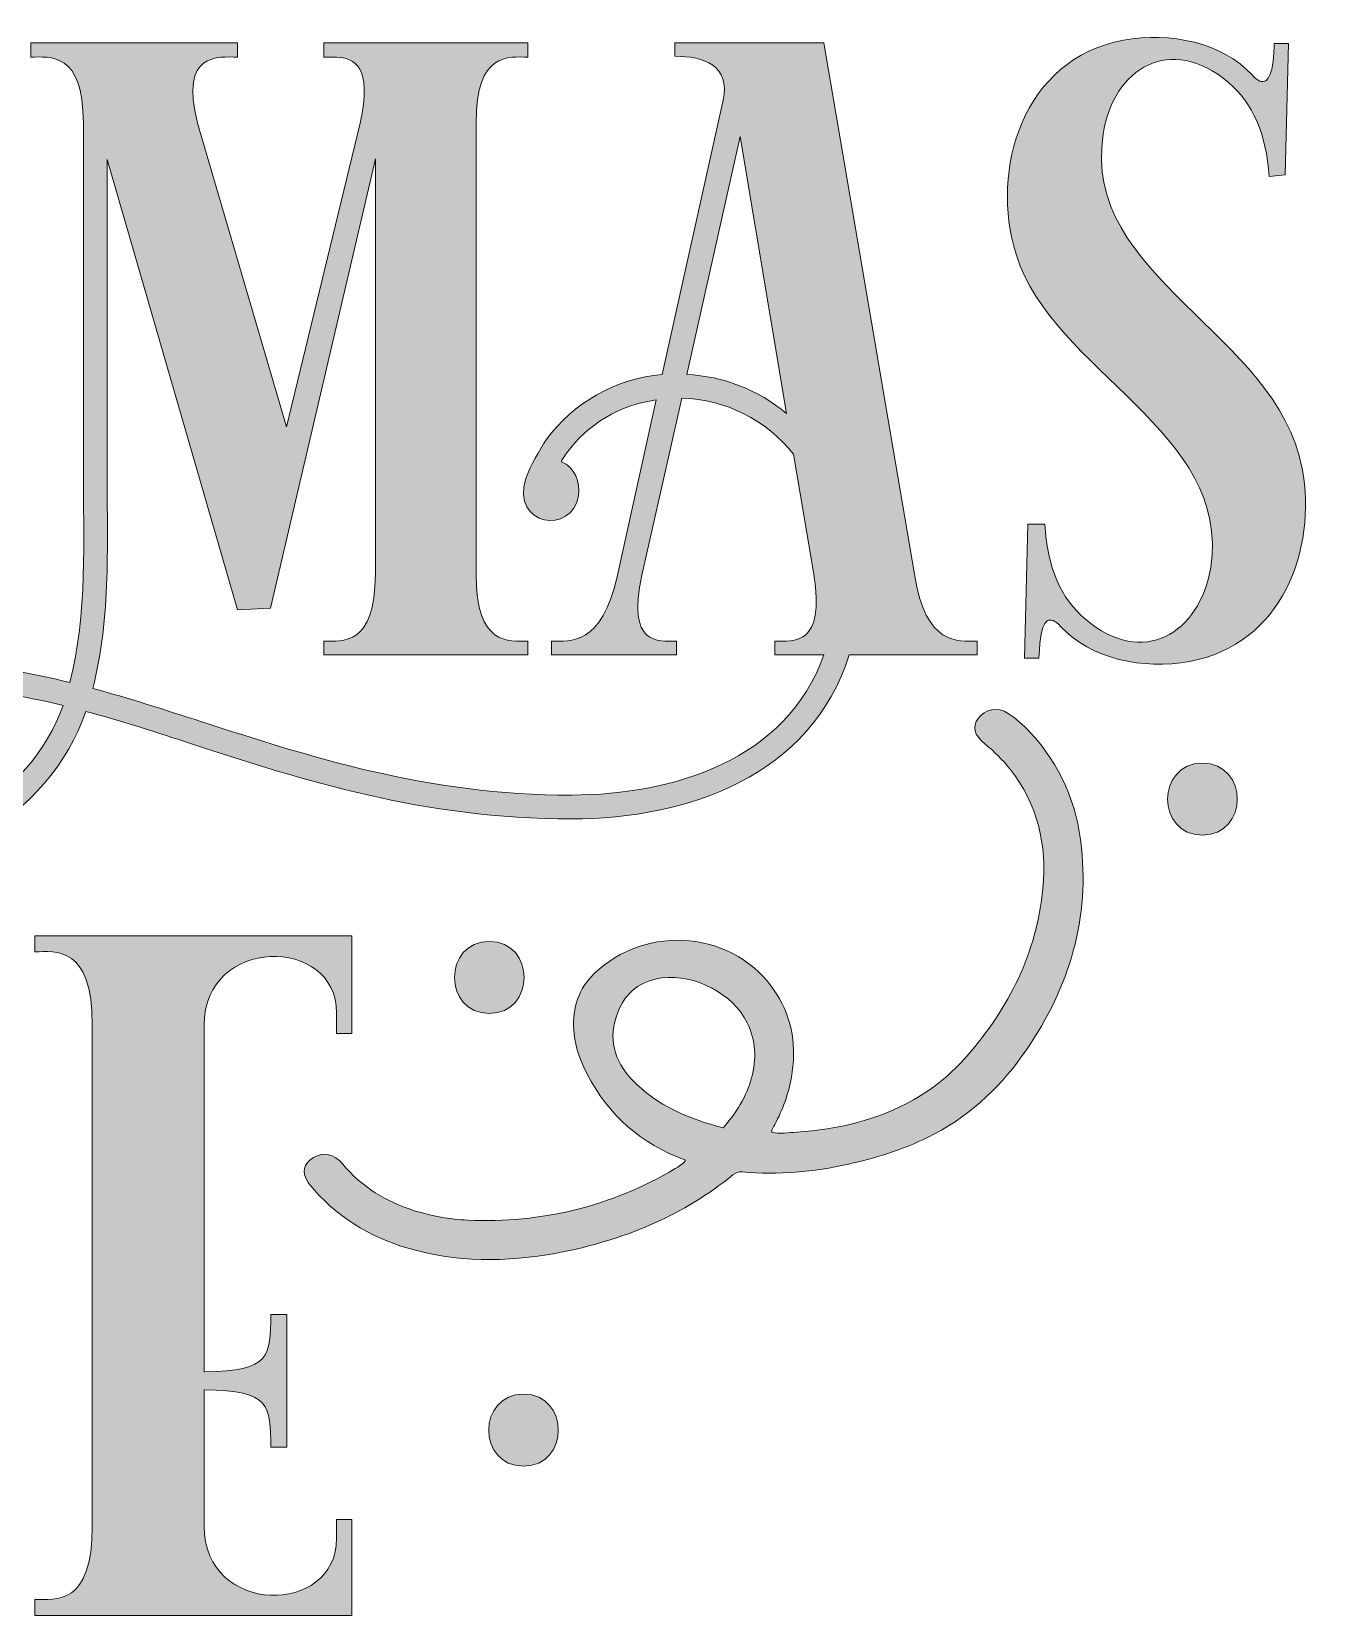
# Model space of a CAD drawing. Header units: inches. Extents: x 103 to 975, y -1020 to -60.
# Drawn here: x 647.7 to 975.4, y -850.1 to -446.2 of the extents above; entities that cross this region are included whole.
import ezdxf

# ---------------------------------------------------------------- set-up
doc = ezdxf.new("R2010")
doc.units = ezdxf.units.IN
doc.header["$MEASUREMENT"] = 0
doc.layers.add('Layer 1', color=7, linetype='Continuous')

# ---------------------------------------------------------------- blocks, each defined once
blk = doc.blocks.new('block 2')
at = {"layer": 'Layer 1', "true_color": 0x71020c}
h = blk.add_hatch(color=16, dxfattribs=at)
h.dxf.hatch_style = 2
edge = h.paths.add_edge_path()
edge.add_spline(control_points=[(971.49, -557.51), (965.02, -522.78), (914.97, -508.76), (920.79, -472.3), (923.38, -455.47), (938.05, -446.63), (952.72, -459.14), (958.76, -464.32), (962.43, -472.08), (963.08, -483.09), (963.08, -483.09), (967.18, -482.65), (967.18, -482.65), (967.18, -482.65), (968.04, -449.22), (968.04, -449.22), (968.04, -449.22), (964.37, -449.22), (964.37, -449.22), (964.37, -451.37), (964.15, -457.42), (962.21, -458.71), (961.35, -459.14), (960.27, -458.93), (958.76, -457.2), (951.21, -449), (937.84, -446.2), (925.97, -448.35), (900.3, -453.1), (891.89, -481.36), (898.57, -502.93), (908.07, -533.14), (953.58, -548.02), (948.19, -582.75), (945.39, -599.58), (930.93, -608.42), (916.26, -595.91), (910.01, -590.73), (906.55, -582.75), (905.91, -571.75), (905.91, -571.75), (901.6, -571.75), (901.6, -571.75), (901.6, -571.75), (900.73, -605.83), (900.73, -605.83), (900.73, -605.83), (904.4, -605.83), (904.4, -605.83), (904.61, -603.68), (904.61, -597.64), (906.55, -596.34), (907.42, -595.91), (908.5, -596.13), (910.01, -597.85), (917.56, -606.05), (930.93, -608.86), (942.8, -606.7), (966.31, -602.38), (975.37, -578.22), (971.49, -557.51)], knot_values=[0, 0, 0, 0, 1, 1, 1, 2, 2, 2, 3, 3, 3, 4, 4, 4, 5, 5, 5, 6, 6, 6, 7, 7, 7, 8, 8, 8, 9, 9, 9, 10, 10, 10, 11, 11, 11, 12, 12, 12, 13, 13, 13, 14, 14, 14, 15, 15, 15, 16, 16, 16, 17, 17, 17, 18, 18, 18, 19, 19, 19, 20, 20, 20, 20], degree=3, periodic=1)
h = blk.add_hatch(color=16, dxfattribs=at)
h.dxf.hatch_style = 2
edge = h.paths.add_edge_path()
edge.add_spline(control_points=[(688.88, -627.84), (716.71, -636.9), (747.34, -646.82), (785.31, -646.82), (815.08, -646.82), (846.36, -635.82), (856.07, -604.97), (856.07, -604.97), (888.64, -604.97), (888.64, -604.97), (888.64, -604.97), (888.64, -601.52), (888.64, -601.52), (883.89, -601.52), (875.48, -602.81), (872.68, -584.48), (872.68, -584.48), (849.59, -449), (849.59, -449), (836.87, -449), (824.35, -449), (811.63, -449), (811.63, -449), (811.63, -452.45), (811.63, -452.45), (818.96, -452.45), (825.86, -454.83), (823.92, -463.67), (823.92, -463.67), (808.39, -533.57), (808.39, -533.57), (796.53, -534.64), (785.74, -540.68), (778.84, -550.18), (777.11, -552.98), (774.74, -556.65), (773.66, -560.1), (769.78, -572.18), (785.52, -574.55), (787.03, -564.41), (787.46, -560.96), (786.17, -557.3), (782.72, -555.79), (782.72, -555.36), (783.37, -554.49), (784.01, -553.63), (789.41, -546.08), (797.6, -541.33), (806.88, -540.04), (806.88, -540.04), (796.96, -584.69), (796.96, -584.69), (793.07, -602.81), (784.88, -601.52), (780.13, -601.52), (780.13, -601.52), (780.13, -604.97), (780.13, -604.97), (790.7, -604.97), (801.49, -604.97), (812.06, -604.97), (812.06, -604.97), (812.06, -601.52), (812.06, -601.52), (807.31, -601.52), (799.33, -602.81), (803.21, -584.69), (803.21, -584.69), (813.35, -539.61), (813.35, -539.61), (824.57, -539.82), (834.92, -545.22), (841.83, -553.85), (841.83, -553.85), (847, -584.48), (847, -584.48), (850.03, -602.81), (841.83, -601.52), (837.08, -601.52), (837.08, -601.52), (837.08, -604.97), (837.08, -604.97), (837.08, -604.97), (849.59, -604.97), (849.59, -604.97), (840.1, -631.94), (811.41, -640.57), (785.31, -640.78), (748.42, -640.78), (718.22, -630.86), (690.82, -622.01), (681.33, -618.99), (672.27, -615.97), (663.21, -613.6), (667.95, -595.69), (666.87, -575.42), (666.87, -557.08), (666.87, -557.08), (666.87, -478.77), (666.87, -478.77), (666.87, -478.77), (700.1, -593.54), (700.1, -593.54), (700.1, -593.54), (708.51, -593.11), (708.51, -593.11), (708.51, -593.11), (735.26, -478.56), (735.26, -478.56), (735.26, -478.56), (735.26, -584.48), (735.26, -584.48), (735.26, -602.81), (726.85, -601.52), (722.1, -601.52), (722.1, -601.52), (722.1, -604.97), (722.1, -604.97), (739.36, -604.97), (756.83, -604.97), (774.09, -604.97), (774.09, -604.97), (774.09, -601.52), (774.09, -601.52), (769.34, -601.52), (760.93, -602.81), (760.93, -584.48), (760.93, -546.29), (760.93, -507.89), (760.93, -469.5), (760.93, -451.16), (769.34, -452.67), (774.09, -452.67), (774.09, -452.67), (774.09, -449), (774.09, -449), (756.83, -449), (739.36, -449), (722.1, -449), (722.1, -449), (722.1, -452.67), (722.1, -452.67), (723.18, -452.67), (724.26, -452.67), (725.34, -452.67), (729.87, -452.89), (734.61, -455.04), (731.38, -469.5), (731.38, -469.5), (712.61, -546.94), (712.61, -546.94), (712.61, -546.94), (689.96, -469.5), (689.96, -469.5), (685.21, -451.16), (695.35, -452.67), (700.1, -452.67), (700.1, -452.67), (700.1, -449), (700.1, -449), (682.62, -449), (665.15, -449), (647.46, -449), (647.46, -449), (647.46, -452.67), (647.46, -452.67), (652.21, -452.67), (660.84, -451.16), (660.84, -469.5), (660.84, -469.5), (660.84, -557.51), (660.84, -557.51), (660.84, -575.42), (661.91, -594.62), (657.38, -612.09), (637.75, -607.13), (605.82, -602.17), (587.27, -613.82), (569.15, -625.03), (574.33, -646.18), (593.1, -653.94), (621.14, -665.37), (652.21, -646.39), (661.48, -619.43), (670.54, -621.8), (679.6, -624.82), (688.88, -627.84)], knot_values=[0, 0, 0, 0, 1, 1, 1, 2, 2, 2, 3, 3, 3, 4, 4, 4, 5, 5, 5, 6, 6, 6, 7, 7, 7, 8, 8, 8, 9, 9, 9, 10, 10, 10, 11, 11, 11, 12, 12, 12, 13, 13, 13, 14, 14, 14, 15, 15, 15, 16, 16, 16, 17, 17, 17, 18, 18, 18, 19, 19, 19, 20, 20, 20, 21, 21, 21, 22, 22, 22, 23, 23, 23, 24, 24, 24, 25, 25, 25, 26, 26, 26, 27, 27, 27, 28, 28, 28, 29, 29, 29, 30, 30, 30, 31, 31, 31, 32, 32, 32, 33, 33, 33, 34, 34, 34, 35, 35, 35, 36, 36, 36, 37, 37, 37, 38, 38, 38, 39, 39, 39, 40, 40, 40, 41, 41, 41, 42, 42, 42, 43, 43, 43, 44, 44, 44, 45, 45, 45, 46, 46, 46, 47, 47, 47, 48, 48, 48, 49, 49, 49, 50, 50, 50, 51, 51, 51, 52, 52, 52, 53, 53, 53, 54, 54, 54, 55, 55, 55, 56, 56, 56, 57, 57, 57, 58, 58, 58, 59, 59, 59, 60, 60, 60, 61, 61, 61, 62, 62, 62, 62], degree=3, periodic=1)
edge = h.paths.add_edge_path()
edge.add_spline(control_points=[(814.65, -533.57), (814.65, -533.57), (828.24, -472.95), (828.24, -472.95), (828.24, -472.95), (840.1, -543.49), (840.1, -543.49), (832.77, -537.45), (823.92, -534), (814.65, -533.57)], knot_values=[0, 0, 0, 0, 1, 1, 1, 2, 2, 2, 3, 3, 3, 3], degree=3, periodic=1)
edge = h.paths.add_edge_path()
edge.add_spline(control_points=[(595.47, -648.33), (581.23, -642.51), (576.49, -627.62), (590.51, -618.78), (607.34, -608.42), (637.75, -613.6), (655.66, -617.91), (647.46, -641.21), (620.06, -658.47), (595.47, -648.33)], knot_values=[0, 0, 0, 0, 1, 1, 1, 2, 2, 2, 3, 3, 3, 3], degree=3, periodic=1)
h = blk.add_hatch(color=16, dxfattribs=at)
h.dxf.hatch_style = 2
edge = h.paths.add_edge_path()
edge.add_spline(control_points=[(902.13, -624.69), (900.46, -622.89), (898.61, -621.29), (896.57, -619.94), (893.98, -618.21), (890.66, -618.81), (888.94, -621.22), (887.35, -623.44), (887.84, -625.38), (890.63, -627.68), (892.99, -629.63), (895.18, -631.75), (897.08, -634.17), (904.09, -643.13), (906.48, -653.43), (905.42, -664.56), (903.84, -681.02), (896.77, -695), (886.09, -707.24), (882.17, -711.73), (877.66, -715.49), (872.47, -718.41), (863.22, -723.61), (853.17, -725.93), (842.7, -726.66), (840.57, -726.8), (838.43, -727.1), (836.3, -726.74), (836.23, -725.84), (836.76, -725.32), (837.08, -724.73), (839.1, -720.93), (840.59, -716.93), (841.33, -712.66), (842.64, -705.14), (841.68, -697.97), (837.54, -691.44), (827.06, -674.93), (804.24, -673.57), (791.08, -686.24), (787.08, -690.08), (785.49, -694.97), (785.85, -700.52), (786.06, -703.8), (786.91, -706.94), (788.29, -709.89), (793.35, -720.64), (801.17, -728.5), (812.18, -732.95), (812.82, -733.21), (813.46, -733.46), (814.35, -733.82), (813.5, -734.96), (812.57, -735.43), (811.69, -735.95), (795.37, -745.63), (777.71, -749.92), (758.8, -749.08), (754.2, -748.87), (749.68, -748.06), (745.26, -746.68), (738.05, -744.43), (731.81, -740.67), (726.91, -734.75), (724.79, -732.19), (722, -731.65), (719.5, -733.11), (716.88, -734.64), (716.38, -737.01), (718.16, -739.51), (718.61, -740.15), (719.12, -740.75), (719.64, -741.34), (726.64, -749.27), (735.42, -754.15), (745.48, -756.77), (758.26, -760.09), (771.08, -759.67), (783.85, -757.02), (799.48, -753.79), (813.9, -747.74), (826.42, -737.54), (827.14, -736.95), (827.85, -736.7), (828.78, -736.79), (837.92, -737.66), (846.94, -736.79), (855.85, -734.81), (862.8, -733.26), (869.58, -731.17), (876, -728.04), (885.86, -723.22), (893.82, -716.06), (900.18, -707.14), (911.44, -691.35), (917.3, -673.86), (915.27, -654.16), (914.12, -642.95), (909.85, -633), (902.13, -624.69)], knot_values=[0, 0, 0, 0, 1, 1, 1, 2, 2, 2, 3, 3, 3, 4, 4, 4, 5, 5, 5, 6, 6, 6, 7, 7, 7, 8, 8, 8, 9, 9, 9, 10, 10, 10, 11, 11, 11, 12, 12, 12, 13, 13, 13, 14, 14, 14, 15, 15, 15, 16, 16, 16, 17, 17, 17, 18, 18, 18, 19, 19, 19, 20, 20, 20, 21, 21, 21, 22, 22, 22, 23, 23, 23, 24, 24, 24, 25, 25, 25, 26, 26, 26, 27, 27, 27, 28, 28, 28, 29, 29, 29, 30, 30, 30, 31, 31, 31, 32, 32, 32, 33, 33, 33, 33], degree=3, periodic=1)
edge = h.paths.add_edge_path()
edge.add_spline(control_points=[(831.15, -712.85), (829.86, -717.67), (827.25, -721.74), (823.89, -725.58), (815.24, -723.27), (807.09, -719.99), (800.74, -713.3), (796.1, -708.4), (794.49, -702.68), (797.05, -696.16), (799.08, -691.01), (802.81, -688.06), (808.3, -687.37), (816.69, -686.31), (826.4, -691.34), (830.04, -698.79), (832.26, -703.31), (832.45, -708.05), (831.15, -712.85)], knot_values=[0, 0, 0, 0, 1, 1, 1, 2, 2, 2, 3, 3, 3, 4, 4, 4, 5, 5, 5, 6, 6, 6, 6], degree=3, periodic=1)
h = blk.add_hatch(color=16, dxfattribs=at)
h.dxf.hatch_style = 2
edge = h.paths.add_edge_path()
edge.add_spline(control_points=[(946.09, -632.61), (934.28, -632.61), (934.26, -650.96), (946.09, -650.96), (957.9, -650.96), (957.92, -632.61), (946.09, -632.61)], knot_values=[0, 0, 0, 0, 1, 1, 1, 2, 2, 2, 2], degree=3, periodic=1)
h = blk.add_hatch(color=16, dxfattribs=at)
h.dxf.hatch_style = 2
edge = h.paths.add_edge_path()
edge.add_spline(control_points=[(725.4, -830.17), (725.4, -850.06), (691.63, -850.06), (691.63, -827.06), (691.63, -827.06), (691.63, -792.32), (691.63, -792.32), (708.87, -792.56), (708.39, -796.39), (708.64, -806.93), (708.64, -806.93), (712.71, -806.93), (712.71, -806.93), (712.71, -795.67), (712.71, -784.41), (712.71, -773.15), (712.71, -773.15), (708.64, -773.15), (708.64, -773.15), (708.39, -783.69), (708.87, -787.53), (691.63, -787.77), (691.63, -787.77), (691.63, -699.37), (691.63, -699.37), (691.63, -676.6), (725.4, -676.6), (725.4, -696.25), (725.4, -699.37), (725.4, -701.04), (725.4, -701.52), (725.4, -701.52), (729.24, -701.52), (729.24, -701.52), (729.24, -701.52), (729.24, -676.6), (729.24, -676.6), (729.24, -676.6), (648.5, -676.6), (648.5, -676.6), (648.5, -676.6), (648.5, -680.68), (648.5, -680.68), (653.77, -680.68), (663.12, -679), (663.12, -699.37), (663.12, -742.01), (663.12, -784.41), (663.12, -827.06), (663.12, -847.42), (653.77, -845.74), (648.5, -845.74), (648.5, -845.74), (648.5, -849.81), (648.5, -849.81), (648.5, -849.81), (729.24, -849.81), (729.24, -849.81), (729.24, -849.81), (729.24, -825.38), (729.24, -825.38), (729.24, -825.38), (725.4, -825.38), (725.4, -825.38), (725.4, -825.38), (725.4, -830.17), (725.4, -830.17)], knot_values=[0, 0, 0, 0, 1, 1, 1, 2, 2, 2, 3, 3, 3, 4, 4, 4, 5, 5, 5, 6, 6, 6, 7, 7, 7, 8, 8, 8, 9, 9, 9, 10, 10, 10, 11, 11, 11, 12, 12, 12, 13, 13, 13, 14, 14, 14, 15, 15, 15, 16, 16, 16, 17, 17, 17, 18, 18, 18, 19, 19, 19, 20, 20, 20, 21, 21, 21, 22, 22, 22, 22], degree=3, periodic=1)
h = blk.add_hatch(color=16, dxfattribs=at)
h.dxf.hatch_style = 2
edge = h.paths.add_edge_path()
edge.add_spline(control_points=[(764.3, -696.41), (776.11, -696.41), (776.13, -678.05), (764.3, -678.05), (752.49, -678.05), (752.47, -696.41), (764.3, -696.41)], knot_values=[0, 0, 0, 0, 1, 1, 1, 2, 2, 2, 2], degree=3, periodic=1)
h = blk.add_hatch(color=16, dxfattribs=at)
h.dxf.hatch_style = 2
edge = h.paths.add_edge_path()
edge.add_spline(control_points=[(773.04, -793.42), (761.23, -793.42), (761.21, -811.78), (773.04, -811.78), (784.85, -811.78), (784.87, -793.42), (773.04, -793.42)], knot_values=[0, 0, 0, 0, 1, 1, 1, 2, 2, 2, 2], degree=3, periodic=1)
at = {"layer": 'Layer 1', "lineweight": 0}
for points, knots in [([(971.49, -557.51), (965.02, -522.78), (914.97, -508.76), (920.79, -472.3), (923.38, -455.47), (938.05, -446.63), (952.72, -459.14), (958.76, -464.32), (962.43, -472.08), (963.08, -483.09), (963.08, -483.09), (967.18, -482.65), (967.18, -482.65), (967.18, -482.65), (968.04, -449.22), (968.04, -449.22), (968.04, -449.22), (964.37, -449.22), (964.37, -449.22), (964.37, -451.37), (964.15, -457.42), (962.21, -458.71), (961.35, -459.14), (960.27, -458.93), (958.76, -457.2), (951.21, -449), (937.84, -446.2), (925.97, -448.35), (900.3, -453.1), (891.89, -481.36), (898.57, -502.93), (908.07, -533.14), (953.58, -548.02), (948.19, -582.75), (945.39, -599.58), (930.93, -608.42), (916.26, -595.91), (910.01, -590.73), (906.55, -582.75), (905.91, -571.75), (905.91, -571.75), (901.6, -571.75), (901.6, -571.75), (901.6, -571.75), (900.73, -605.83), (900.73, -605.83), (900.73, -605.83), (904.4, -605.83), (904.4, -605.83), (904.61, -603.68), (904.61, -597.64), (906.55, -596.34), (907.42, -595.91), (908.5, -596.13), (910.01, -597.85), (917.56, -606.05), (930.93, -608.86), (942.8, -606.7), (966.31, -602.38), (975.37, -578.22), (971.49, -557.51)], [0, 0, 0, 0, 1, 1, 1, 2, 2, 2, 3, 3, 3, 4, 4, 4, 5, 5, 5, 6, 6, 6, 7, 7, 7, 8, 8, 8, 9, 9, 9, 10, 10, 10, 11, 11, 11, 12, 12, 12, 13, 13, 13, 14, 14, 14, 15, 15, 15, 16, 16, 16, 17, 17, 17, 18, 18, 18, 19, 19, 19, 20, 20, 20, 20]), ([(688.88, -627.84), (716.71, -636.9), (747.34, -646.82), (785.31, -646.82), (815.08, -646.82), (846.36, -635.82), (856.07, -604.97), (856.07, -604.97), (888.64, -604.97), (888.64, -604.97), (888.64, -604.97), (888.64, -601.52), (888.64, -601.52), (883.89, -601.52), (875.48, -602.81), (872.68, -584.48), (872.68, -584.48), (849.59, -449), (849.59, -449), (836.87, -449), (824.35, -449), (811.63, -449), (811.63, -449), (811.63, -452.45), (811.63, -452.45), (818.96, -452.45), (825.86, -454.83), (823.92, -463.67), (823.92, -463.67), (808.39, -533.57), (808.39, -533.57), (796.53, -534.64), (785.74, -540.68), (778.84, -550.18), (777.11, -552.98), (774.74, -556.65), (773.66, -560.1), (769.78, -572.18), (785.52, -574.55), (787.03, -564.41), (787.46, -560.96), (786.17, -557.3), (782.72, -555.79), (782.72, -555.36), (783.37, -554.49), (784.01, -553.63), (789.41, -546.08), (797.6, -541.33), (806.88, -540.04), (806.88, -540.04), (796.96, -584.69), (796.96, -584.69), (793.07, -602.81), (784.88, -601.52), (780.13, -601.52), (780.13, -601.52), (780.13, -604.97), (780.13, -604.97), (790.7, -604.97), (801.49, -604.97), (812.06, -604.97), (812.06, -604.97), (812.06, -601.52), (812.06, -601.52), (807.31, -601.52), (799.33, -602.81), (803.21, -584.69), (803.21, -584.69), (813.35, -539.61), (813.35, -539.61), (824.57, -539.82), (834.92, -545.22), (841.83, -553.85), (841.83, -553.85), (847, -584.48), (847, -584.48), (850.03, -602.81), (841.83, -601.52), (837.08, -601.52), (837.08, -601.52), (837.08, -604.97), (837.08, -604.97), (837.08, -604.97), (849.59, -604.97), (849.59, -604.97), (840.1, -631.94), (811.41, -640.57), (785.31, -640.78), (748.42, -640.78), (718.22, -630.86), (690.82, -622.01), (681.33, -618.99), (672.27, -615.97), (663.21, -613.6), (667.95, -595.69), (666.87, -575.42), (666.87, -557.08), (666.87, -557.08), (666.87, -478.77), (666.87, -478.77), (666.87, -478.77), (700.1, -593.54), (700.1, -593.54), (700.1, -593.54), (708.51, -593.11), (708.51, -593.11), (708.51, -593.11), (735.26, -478.56), (735.26, -478.56), (735.26, -478.56), (735.26, -584.48), (735.26, -584.48), (735.26, -602.81), (726.85, -601.52), (722.1, -601.52), (722.1, -601.52), (722.1, -604.97), (722.1, -604.97), (739.36, -604.97), (756.83, -604.97), (774.09, -604.97), (774.09, -604.97), (774.09, -601.52), (774.09, -601.52), (769.34, -601.52), (760.93, -602.81), (760.93, -584.48), (760.93, -546.29), (760.93, -507.89), (760.93, -469.5), (760.93, -451.16), (769.34, -452.67), (774.09, -452.67), (774.09, -452.67), (774.09, -449), (774.09, -449), (756.83, -449), (739.36, -449), (722.1, -449), (722.1, -449), (722.1, -452.67), (722.1, -452.67), (723.18, -452.67), (724.26, -452.67), (725.34, -452.67), (729.87, -452.89), (734.61, -455.04), (731.38, -469.5), (731.38, -469.5), (712.61, -546.94), (712.61, -546.94), (712.61, -546.94), (689.96, -469.5), (689.96, -469.5), (685.21, -451.16), (695.35, -452.67), (700.1, -452.67), (700.1, -452.67), (700.1, -449), (700.1, -449), (682.62, -449), (665.15, -449), (647.46, -449), (647.46, -449), (647.46, -452.67), (647.46, -452.67), (652.21, -452.67), (660.84, -451.16), (660.84, -469.5), (660.84, -469.5), (660.84, -557.51), (660.84, -557.51), (660.84, -575.42), (661.91, -594.62), (657.38, -612.09), (637.75, -607.13), (605.82, -602.17), (587.27, -613.82), (569.15, -625.03), (574.33, -646.18), (593.1, -653.94), (621.14, -665.37), (652.21, -646.39), (661.48, -619.43), (670.54, -621.8), (679.6, -624.82), (688.88, -627.84)], [0, 0, 0, 0, 1, 1, 1, 2, 2, 2, 3, 3, 3, 4, 4, 4, 5, 5, 5, 6, 6, 6, 7, 7, 7, 8, 8, 8, 9, 9, 9, 10, 10, 10, 11, 11, 11, 12, 12, 12, 13, 13, 13, 14, 14, 14, 15, 15, 15, 16, 16, 16, 17, 17, 17, 18, 18, 18, 19, 19, 19, 20, 20, 20, 21, 21, 21, 22, 22, 22, 23, 23, 23, 24, 24, 24, 25, 25, 25, 26, 26, 26, 27, 27, 27, 28, 28, 28, 29, 29, 29, 30, 30, 30, 31, 31, 31, 32, 32, 32, 33, 33, 33, 34, 34, 34, 35, 35, 35, 36, 36, 36, 37, 37, 37, 38, 38, 38, 39, 39, 39, 40, 40, 40, 41, 41, 41, 42, 42, 42, 43, 43, 43, 44, 44, 44, 45, 45, 45, 46, 46, 46, 47, 47, 47, 48, 48, 48, 49, 49, 49, 50, 50, 50, 51, 51, 51, 52, 52, 52, 53, 53, 53, 54, 54, 54, 55, 55, 55, 56, 56, 56, 57, 57, 57, 58, 58, 58, 59, 59, 59, 60, 60, 60, 61, 61, 61, 62, 62, 62, 62]), ([(814.65, -533.57), (814.65, -533.57), (828.24, -472.95), (828.24, -472.95), (828.24, -472.95), (840.1, -543.49), (840.1, -543.49), (832.77, -537.45), (823.92, -534), (814.65, -533.57)], [0, 0, 0, 0, 1, 1, 1, 2, 2, 2, 3, 3, 3, 3]), ([(595.47, -648.33), (581.23, -642.51), (576.49, -627.62), (590.51, -618.78), (607.34, -608.42), (637.75, -613.6), (655.66, -617.91), (647.46, -641.21), (620.06, -658.47), (595.47, -648.33)], [0, 0, 0, 0, 1, 1, 1, 2, 2, 2, 3, 3, 3, 3]), ([(902.13, -624.69), (900.46, -622.89), (898.61, -621.29), (896.57, -619.94), (893.98, -618.21), (890.66, -618.81), (888.94, -621.22), (887.35, -623.44), (887.84, -625.38), (890.63, -627.68), (892.99, -629.63), (895.18, -631.75), (897.08, -634.17), (904.09, -643.13), (906.48, -653.43), (905.42, -664.56), (903.84, -681.02), (896.77, -695), (886.09, -707.24), (882.17, -711.73), (877.66, -715.49), (872.47, -718.41), (863.22, -723.61), (853.17, -725.93), (842.7, -726.66), (840.57, -726.8), (838.43, -727.1), (836.3, -726.74), (836.23, -725.84), (836.76, -725.32), (837.08, -724.73), (839.1, -720.93), (840.59, -716.93), (841.33, -712.66), (842.64, -705.14), (841.68, -697.97), (837.54, -691.44), (827.06, -674.93), (804.24, -673.57), (791.08, -686.24), (787.08, -690.08), (785.49, -694.97), (785.85, -700.52), (786.06, -703.8), (786.91, -706.94), (788.29, -709.89), (793.35, -720.64), (801.17, -728.5), (812.18, -732.95), (812.82, -733.21), (813.46, -733.46), (814.35, -733.82), (813.5, -734.96), (812.57, -735.43), (811.69, -735.95), (795.37, -745.63), (777.71, -749.92), (758.8, -749.08), (754.2, -748.87), (749.68, -748.06), (745.26, -746.68), (738.05, -744.43), (731.81, -740.67), (726.91, -734.75), (724.79, -732.19), (722, -731.65), (719.5, -733.11), (716.88, -734.64), (716.38, -737.01), (718.16, -739.51), (718.61, -740.15), (719.12, -740.75), (719.64, -741.34), (726.64, -749.27), (735.42, -754.15), (745.48, -756.77), (758.26, -760.09), (771.08, -759.67), (783.85, -757.02), (799.48, -753.79), (813.9, -747.74), (826.42, -737.54), (827.14, -736.95), (827.85, -736.7), (828.78, -736.79), (837.92, -737.66), (846.94, -736.79), (855.85, -734.81), (862.8, -733.26), (869.58, -731.17), (876, -728.04), (885.86, -723.22), (893.82, -716.06), (900.18, -707.14), (911.44, -691.35), (917.3, -673.86), (915.27, -654.16), (914.12, -642.95), (909.85, -633), (902.13, -624.69)], [0, 0, 0, 0, 1, 1, 1, 2, 2, 2, 3, 3, 3, 4, 4, 4, 5, 5, 5, 6, 6, 6, 7, 7, 7, 8, 8, 8, 9, 9, 9, 10, 10, 10, 11, 11, 11, 12, 12, 12, 13, 13, 13, 14, 14, 14, 15, 15, 15, 16, 16, 16, 17, 17, 17, 18, 18, 18, 19, 19, 19, 20, 20, 20, 21, 21, 21, 22, 22, 22, 23, 23, 23, 24, 24, 24, 25, 25, 25, 26, 26, 26, 27, 27, 27, 28, 28, 28, 29, 29, 29, 30, 30, 30, 31, 31, 31, 32, 32, 32, 33, 33, 33, 33]), ([(946.09, -632.61), (934.28, -632.61), (934.26, -650.96), (946.09, -650.96), (957.9, -650.96), (957.92, -632.61), (946.09, -632.61)], [0, 0, 0, 0, 1, 1, 1, 2, 2, 2, 2]), ([(725.4, -830.17), (725.4, -850.06), (691.63, -850.06), (691.63, -827.06), (691.63, -827.06), (691.63, -792.32), (691.63, -792.32), (708.87, -792.56), (708.39, -796.39), (708.64, -806.93), (708.64, -806.93), (712.71, -806.93), (712.71, -806.93), (712.71, -795.67), (712.71, -784.41), (712.71, -773.15), (712.71, -773.15), (708.64, -773.15), (708.64, -773.15), (708.39, -783.69), (708.87, -787.53), (691.63, -787.77), (691.63, -787.77), (691.63, -699.37), (691.63, -699.37), (691.63, -676.6), (725.4, -676.6), (725.4, -696.25), (725.4, -699.37), (725.4, -701.04), (725.4, -701.52), (725.4, -701.52), (729.24, -701.52), (729.24, -701.52), (729.24, -701.52), (729.24, -676.6), (729.24, -676.6), (729.24, -676.6), (648.5, -676.6), (648.5, -676.6), (648.5, -676.6), (648.5, -680.68), (648.5, -680.68), (653.77, -680.68), (663.12, -679), (663.12, -699.37), (663.12, -742.01), (663.12, -784.41), (663.12, -827.06), (663.12, -847.42), (653.77, -845.74), (648.5, -845.74), (648.5, -845.74), (648.5, -849.81), (648.5, -849.81), (648.5, -849.81), (729.24, -849.81), (729.24, -849.81), (729.24, -849.81), (729.24, -825.38), (729.24, -825.38), (729.24, -825.38), (725.4, -825.38), (725.4, -825.38), (725.4, -825.38), (725.4, -830.17), (725.4, -830.17)], [0, 0, 0, 0, 1, 1, 1, 2, 2, 2, 3, 3, 3, 4, 4, 4, 5, 5, 5, 6, 6, 6, 7, 7, 7, 8, 8, 8, 9, 9, 9, 10, 10, 10, 11, 11, 11, 12, 12, 12, 13, 13, 13, 14, 14, 14, 15, 15, 15, 16, 16, 16, 17, 17, 17, 18, 18, 18, 19, 19, 19, 20, 20, 20, 21, 21, 21, 22, 22, 22, 22]), ([(764.3, -696.41), (776.11, -696.41), (776.13, -678.05), (764.3, -678.05), (752.49, -678.05), (752.47, -696.41), (764.3, -696.41)], [0, 0, 0, 0, 1, 1, 1, 2, 2, 2, 2]), ([(831.15, -712.85), (829.86, -717.67), (827.25, -721.74), (823.89, -725.58), (815.24, -723.27), (807.09, -719.99), (800.74, -713.3), (796.1, -708.4), (794.49, -702.68), (797.05, -696.16), (799.08, -691.01), (802.81, -688.06), (808.3, -687.37), (816.69, -686.31), (826.4, -691.34), (830.04, -698.79), (832.26, -703.31), (832.45, -708.05), (831.15, -712.85)], [0, 0, 0, 0, 1, 1, 1, 2, 2, 2, 3, 3, 3, 4, 4, 4, 5, 5, 5, 6, 6, 6, 6]), ([(773.04, -793.42), (761.23, -793.42), (761.21, -811.78), (773.04, -811.78), (784.85, -811.78), (784.87, -793.42), (773.04, -793.42)], [0, 0, 0, 0, 1, 1, 1, 2, 2, 2, 2])]:
    blk.add_open_spline(points, degree=3, knots=knots, dxfattribs=at)

msp = doc.modelspace()

# ---------------------------------------------------------------- block references
at = {"layer": 'Layer 1'}
msp.add_blockref('block 2', (0, 0), dxfattribs=at)

doc.saveas('drawing.dxf')
